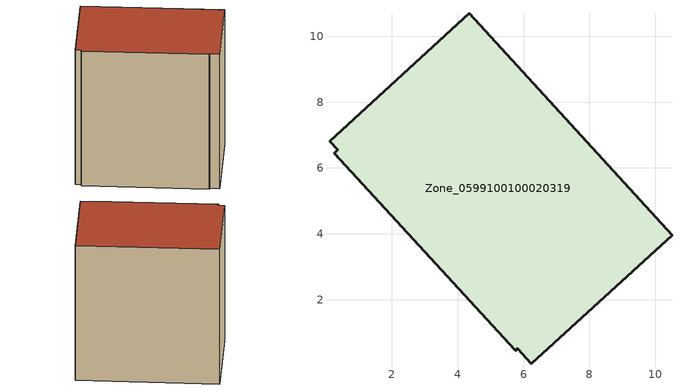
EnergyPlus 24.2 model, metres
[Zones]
Zone_0599100100020319
 floor ground (C_G): 5.82,0.52 5.75,0.47 0.25,6.45 0.35,6.55 0.11,6.82 4.35,10.7 10.51,3.96 6.24,0.06 z3.34
 wall outside (C_F): 0.25,6.45 5.75,0.47 5.82,0.52 6.24,0.06 10.51,3.96 4.35,10.7 0.11,6.82 0.35,6.55 0.25,6.45 z3.34:13.05
 roof outside (C_R): 5.75,0.47 5.82,0.52 6.24,0.06 10.51,3.96 4.35,10.7 0.11,6.82 0.35,6.55 0.25,6.45 z13.05
[BUILDING]
Pand.0599100100020319: North Axis=0; Terrain=City; Loads Convergence Tolerance Value=0.04; Temperature Convergence Tolerance Value=0.4; Solar Distribution=FullExterior; Maximum Number of Warmup Days=25; Minimum Number of Warmup Days=1
[Site:Location]
Rotterdam.The.Hague.AP_ZH_NLD Design_Conditions: Latitude=51.96; Longitude=4.45; Time Zone=1; Elevation=-4.5
[SITE:GROUNDTEMPERATURE:BUILDINGSURFACE]
18, 18, 18, 18, 18, 18, 18, 18, 18, 18, 18, 18
[MATERIAL] Thermal Absorptance=0.9; Solar Absorptance=0.7; Visible Absorptance=0.7
Name | Roughness | Thickness | Conductivity | Density | Specific Heat
G.TC.2015-2018 | MediumSmooth | 0.15 | 0.0428571 | 540 | 1210
F.TC.2015-2018 | Rough | 0.3 | 0.0666667 | 1920 | 840
R.TC.2015-2018 | MediumRough | 0.2 | 0.0333333 | 1500 | 1000
[CONSTRUCTION]
C_G: G.TC.2015-2018
C_F: F.TC.2015-2018
C_R: R.TC.2015-2018
[ZONE]
Zone_0599100100020319: Type=1; Multiplier=1; Ceiling Height=Autocalculate; Volume=Autocalculate; Floor Area=autocalculate; Part of Total Floor Area=Yes
[ZONEINFILTRATION:DESIGNFLOWRATE]
Infil_Zone_0599100100020319: Zone or ZoneList or Space or SpaceList=Zone_0599100100020319; Schedule=AlwaysOn; Design Flow Rate Calculation Method=Flow/Area; Flow Rate per Floor Area=0.0015; Constant Term Coefficient=1; Temperature Term Coefficient=0; Velocity Term Coefficient=0; Velocity Squared Term Coefficient=0
[HVACTEMPLATE:ZONE:IDEALLOADSAIRSYSTEM]
Zone_0599100100020319: Maximum Heating Supply Air Temperature=50; Minimum Cooling Supply Air Temperature=13; Maximum Heating Supply Air Humidity Ratio=0.0156; Minimum Cooling Supply Air Humidity Ratio=0.0077; Heating Limit=NoLimit; Cooling Limit=NoLimit; Dehumidification Control Type=ConstantSensibleHeatRatio; Cooling Sensible Heat Ratio=0.7; Dehumidification Setpoint=60; Humidification Control Type=None; Humidification Setpoint=30; Outdoor Air Method=None; Outdoor Air Flow Rate per Person=0.00944; Outdoor Air Flow Rate per Zone Floor Area=0; Outdoor Air Flow Rate per Zone=0; Demand Controlled Ventilation Type=None; Outdoor Air Economizer Type=NoEconomizer; Heat Recovery Type=None; Sensible Heat Recovery Effectiveness=0.7; Latent Heat Recovery Effectiveness=0.65
[ZONECONTROL:THERMOSTAT]
ThermostatControl_Zone_0599100100020319: Zone or ZoneList=Zone_0599100100020319; Control Type Schedule=DualSetpointControlType; Control 1=Thermostat_Zone_0599100100020319; Temperature Difference Between Cutout And Setpoint=0
[THERMOSTATSETPOINT:DUALSETPOINT]
Thermostat_Zone_0599100100020319: Heating Setpoint Temperature Schedule=HeatingSetpoint_Zone_0599100100020319; Cooling Setpoint Temperature Schedule=CoolingSetpoint_Zone_0599100100020319
[SCHEDULE:COMPACT]
HeatingSetpoint_Zone_0599100100020319: Through: 12/31, For: AllDays, Until: 24:00, 21
CoolingSetpoint_Zone_0599100100020319: Through: 12/31, For: AllDays, Until: 24:00, 24
DualSetpointControlType: Through: 12/31, For: AllDays, Until: 24:00, 4
AlwaysOn: Through: 12/31, For: AllDays, Until: 24:00, 1
